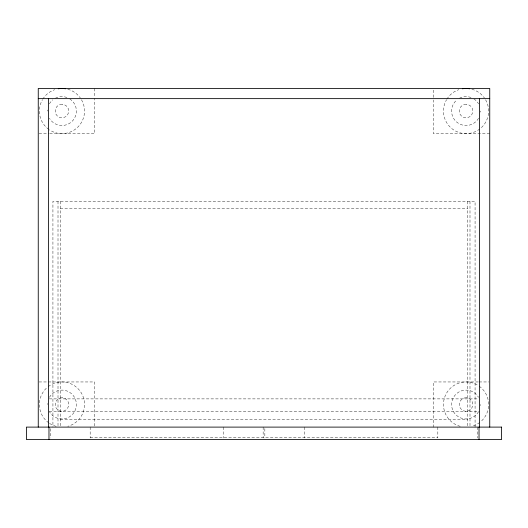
<?xml version="1.0" encoding="UTF-8"?>
<svg xmlns="http://www.w3.org/2000/svg" width="528" height="528" viewBox="0 0 528 528"><rect width="100%" height="100%" fill="white"/><g stroke="black" fill="none" stroke-linecap="round" stroke-linejoin="round"><path stroke-width="0.4" stroke-dasharray="2.64 1.98" d="M39.072 133.63L48.886 133.63M49.705 133.63L94.69 133.63L94.69 98.333M489.746 133.63L433.31 133.63L433.31 99.97M60.265 208.692L467.735 208.692M39.072 381.955L94.69 381.955L94.69 426.281M478.295 381.955L433.31 381.955L433.31 427.106M479.114 381.955L488.928 381.955M49.236 398.884L478.764 398.884M49.236 411.299L479.589 411.299M60.265 419.767L467.735 419.767M90.176 437.263L437.824 437.263M480.487 111.058L480.625 112.108M480.487 404.527L480.625 405.583M47.375 110.002L47.513 111.058M47.375 403.478L47.513 404.527M477.332 427.106L477.332 437.969M475.075 427.106L475.075 201.353L52.925 201.353L52.925 427.106M469.993 201.353L469.993 426.281M467.735 201.353L467.735 427.106M437.824 427.106L437.824 437.969M433.31 90.123L433.31 99.152M304.352 427.106L304.352 437.969M264.845 428.657L264.845 437.969M263.155 427.106L263.155 437.969M223.648 427.106L223.648 437.969M94.69 88.48L94.69 97.508M90.176 427.106L90.176 437.969M60.265 201.353L60.265 427.106M58.007 201.353L58.007 427.106M50.668 428.657L50.668 437.969M81.503 99.766A22.572 22.572 0 0 1 49.421 129.829M48.807 129.406A22.572 22.572 0 0 1 42.405 99.766M42.781 99.139A22.572 22.572 0 0 1 54.707 89.674M67.795 89.252A22.572 22.572 0 0 1 80.309 97.911M69.821 98.941A14.447 14.447 0 0 1 71.9 121.532A14.447 14.447 0 0 1 49.447 118.279M49.447 103.831A14.447 14.447 0 0 1 52.866 99.832M55.394 98.188A14.447 14.447 0 0 1 67.129 97.568M485.595 99.766A22.572 22.572 0 0 1 480.368 128.502M479.787 128.964A22.572 22.572 0 0 1 446.497 99.766M446.873 99.139A22.572 22.572 0 0 1 458.792 89.674M471.887 89.252A22.572 22.572 0 0 1 484.394 97.911M478.553 118.279A14.447 14.447 0 0 1 456.667 122.041A14.447 14.447 0 0 1 456.951 99.832M459.485 98.188A14.447 14.447 0 0 1 471.22 97.568M473.906 98.941A14.447 14.447 0 0 1 478.553 103.831M479.193 386.179A22.572 22.572 0 0 1 480.368 421.978M479.787 422.44A22.572 22.572 0 0 1 471.887 426.334M460.205 426.334A22.572 22.572 0 0 1 445.48 395.215A22.572 22.572 0 0 1 478.579 385.757M478.553 411.748A14.447 14.447 0 0 1 456.76 415.595A14.447 14.447 0 0 1 456.76 393.466A14.447 14.447 0 0 1 478.553 397.307M48.213 386.621A22.572 22.572 0 0 1 82.203 394.541A22.572 22.572 0 0 1 67.795 426.334M56.113 426.334A22.572 22.572 0 0 1 49.421 423.304M48.807 422.882A22.572 22.572 0 0 1 47.632 387.083M49.447 397.307A14.447 14.447 0 0 1 71.24 393.466A14.447 14.447 0 0 1 71.24 415.595A14.447 14.447 0 0 1 49.447 411.748M62.119 104.287L60.357 104.471A6.772 6.772 0 0 0 61.796 117.823L63.551 117.638A6.772 6.772 0 0 0 62.119 104.287M466.204 104.287L464.449 104.471A6.772 6.772 0 0 0 465.881 117.823L467.643 117.638A6.772 6.772 0 0 0 466.204 104.287M62.119 397.756L60.357 397.947A6.772 6.772 0 0 0 61.796 411.299L63.551 411.107A6.772 6.772 0 0 0 62.119 397.756M466.204 397.756L464.449 397.947A6.772 6.772 0 0 0 465.881 411.299L467.643 411.107A6.772 6.772 0 0 0 466.204 397.756"/><path stroke-width="0.79" d="M38.254 98.637L489.746 98.637M489.746 427.106L489.746 88.48L38.254 88.48L38.254 427.106M479.589 98.637L479.589 427.106M479.028 427.106L479.028 439.52M48.972 427.106L48.972 439.52M48.411 98.637L48.411 427.106M58.271 88.783A22.572 22.572 0 0 1 65.637 88.783M462.363 88.783A22.572 22.572 0 0 1 469.729 88.783M501.6 427.106L26.4 427.106L26.4 439.52L501.6 439.52L501.6 427.106"/></g></svg>
